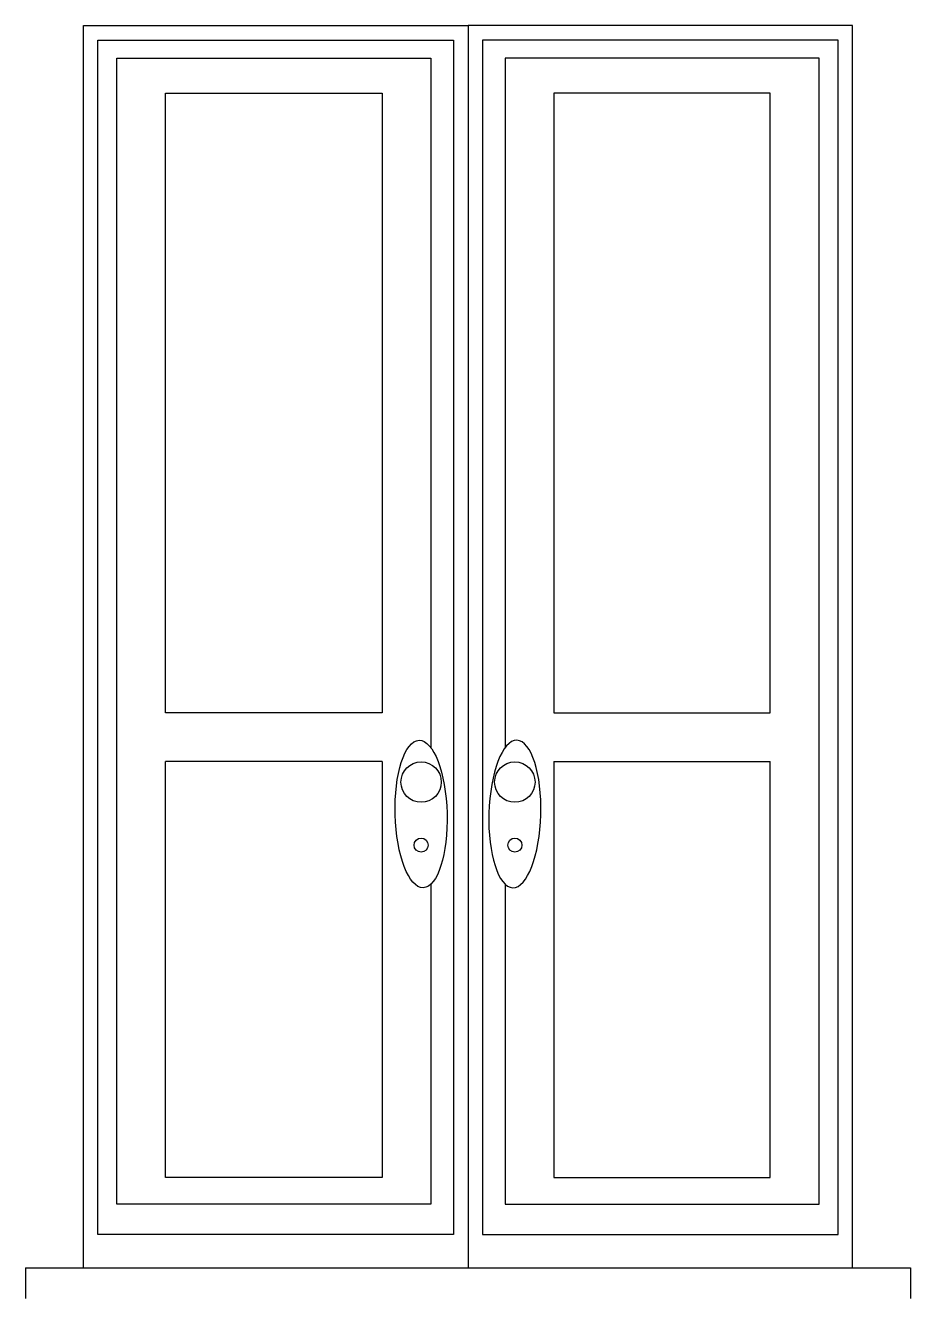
# Model space of a CAD drawing. Header units: millimetres. Extents: x 373.42 to 374.95, y 71.85 to 74.05.
import ezdxf

# ---------------------------------------------------------------- set-up
doc = ezdxf.new("R2010")
doc.units = ezdxf.units.MM
doc.header["$LTSCALE"] = 0.05

msp = doc.modelspace()

# ---------------------------------------------------------------- linework, layer by layer
for p, q in [((373.5177, 74.0482), (374.1822, 74.0482)), ((373.5177, 71.9015), (373.5177, 74.0482)), ((374.1822, 74.0482), (374.1822, 71.9336)), ((374.1822, 74.0482), (374.1822, 71.9015)), ((374.1822, 74.0482), (374.1822, 71.9336)), ((374.8466, 74.0482), (374.1822, 74.0482)), ((374.1822, 74.0482), (374.1822, 71.9015)), ((374.8466, 71.9015), (374.8466, 74.0482)), ((374.0337, 72.8605), (373.6599, 72.8605)), ((374.3306, 72.8605), (374.7044, 72.8605)), ((374.0337, 72.7764), (373.6599, 72.7764)), ((374.3306, 72.7764), (374.7044, 72.7764))]:
    msp.add_line(p, q)
for points in [[(373.543, 74.023), (374.1569, 74.023), (374.1569, 71.9589), (373.543, 71.9589)], [(374.8214, 74.023), (374.2074, 74.023), (374.2074, 71.9589), (374.8214, 71.9589)]]:
    msp.add_lwpolyline(points, close=True)
for points in [[(374.1178, 72.5641), (374.1178, 72.0112), (373.5758, 72.0112), (373.5758, 73.9916), (374.1178, 73.9916), (374.1178, 72.8004)], [(374.2465, 72.5641), (374.2465, 72.0112), (374.7886, 72.0112), (374.7886, 73.9916), (374.2465, 73.9916), (374.2465, 72.8004)], [(373.6599, 72.8605), (373.6599, 73.9313), (374.0337, 73.9313), (374.0337, 72.8605)], [(374.7044, 72.8605), (374.7044, 73.9313), (374.3306, 73.9313), (374.3306, 72.8605)], [(374.0337, 72.7764), (374.0337, 72.0575), (373.6599, 72.0575), (373.6599, 72.7764)], [(374.3306, 72.7764), (374.3306, 72.0575), (374.7044, 72.0575), (374.7044, 72.7764)], [(373.4177, 71.9015), (374.8466, 71.9015), (374.9466, 71.9015), (374.9466, 71.8482)], [(373.4177, 71.9015), (373.4177, 71.8482)]]:
    msp.add_lwpolyline(points)
for centre, radius in [((374.1012, 72.7407), 0.0349), ((374.2631, 72.7407), 0.0349), ((374.1012, 72.6318), 0.0122), ((374.2631, 72.6318), 0.0122)]:
    msp.add_circle(centre, radius)
msp.add_ellipse((374.1012, 72.6856), major_axis=(-0.0036, 0.1274), ratio=0.352008)
at = {"extrusion": (0, 0, -1)}
msp.add_ellipse((374.2631, 72.6856), major_axis=(0.0036, 0.1274), ratio=0.352008, dxfattribs=at)

doc.saveas('drawing.dxf')
